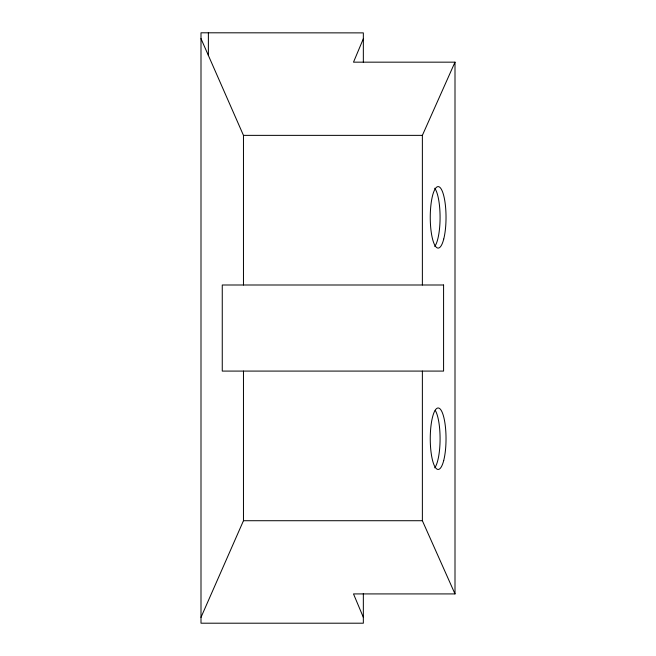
<?xml version="1.0" encoding="UTF-8"?>
<svg xmlns="http://www.w3.org/2000/svg" width="656" height="656" viewBox="0 0 656 656"><rect width="100%" height="100%" fill="white"/><g stroke="black" fill="none" stroke-linecap="round" stroke-linejoin="round"><path stroke-width="0.98" d="M363.342 38.737L353.502 62.164L455.002 62.164L455.002 593.918L353.502 593.918L363.342 617.345M200.998 617.345L243.466 520.716L243.466 371.083M422.374 284.999L422.374 135.366L455.002 62.164M363.342 593.508L363.342 623.2L200.998 623.2L200.998 32.8L363.342 32.882L363.342 62.287M200.998 38.63L243.466 135.366L422.374 135.366M243.466 520.716L422.374 520.716L455.002 593.918M422.374 371.083L422.374 520.716M243.466 135.366L243.466 284.999M208.378 32.882L208.378 55.465M435.215 410.32A30.742 7.888 -90 0 1 440.078 439.733A30.742 7.888 -90 0 1 434.731 467.843M434.731 188.239A30.742 7.888 -90 0 1 440.078 217.357A30.742 7.888 -90 0 1 434.731 246.467M443.579 284.999L222.261 284.999L222.261 371.083L443.579 371.083L443.579 284.999M443.718 239.096A30.742 7.888 -90 0 0 440.184 187.657A30.742 7.888 -90 0 0 430.525 225.311A30.742 7.888 -90 0 0 443.718 239.096M443.718 460.463A30.742 7.888 -90 0 0 440.184 409.024A30.742 7.888 -90 0 0 430.525 446.679A30.742 7.888 -90 0 0 443.718 460.463"/></g></svg>
